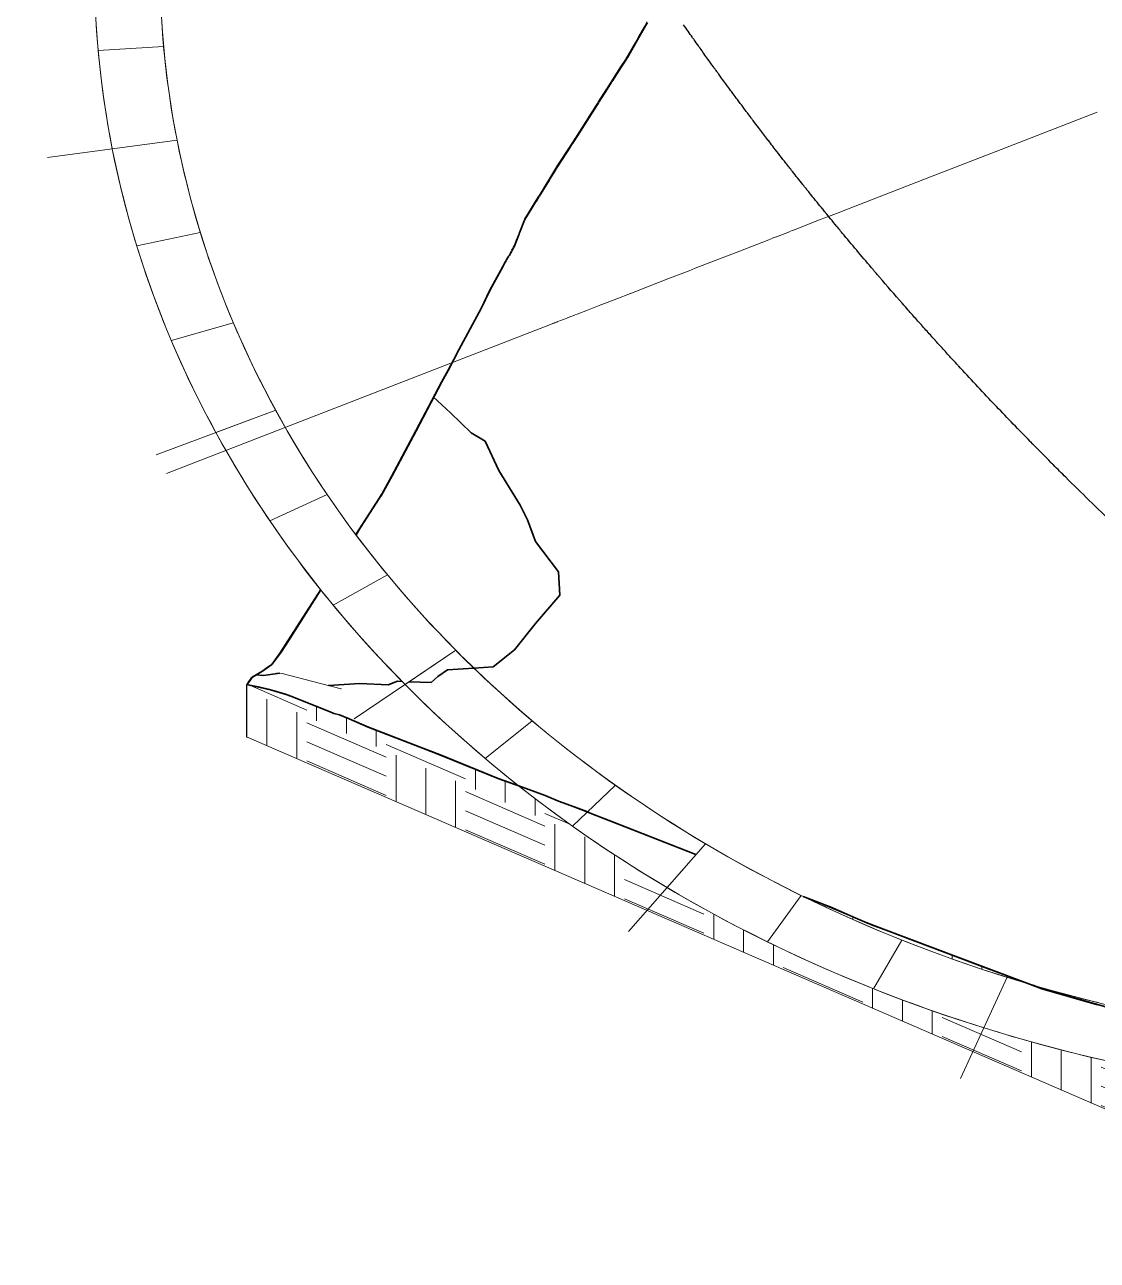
# Model space of a CAD drawing. Header units: millimetres. Extents: x -35445 to 232153, y -57203 to 42724.
# Drawn here: x 130163 to 168099, y -46527 to -2822 of the extents above; entities that cross this region are included whole.
import ezdxf

# ---------------------------------------------------------------- set-up
doc = ezdxf.new("R2010")
doc.units = ezdxf.units.MM
doc.layers.add('C-TOPO', color=7, linetype='Continuous', lineweight=9)
doc.layers.add('C-TOPO-MAJR', color=7, linetype='Continuous', lineweight=50)

msp = doc.modelspace()

# ---------------------------------------------------------------- hatches: boundary and pattern name
at = {"layer": 'C-TOPO'}
h = msp.add_hatch(dxfattribs=at)
h.set_pattern_fill('FP_7', color=256, style=0, pattern_type=2)
h.set_pattern_definition([(336.557, (173848, -11090.4), (2809.575, 581.39), [3062.35, -3062.35]), (336.557, (173848, -10415.5), (2809.575, 581.39), [3062.35, -3062.35]), (336.557, (173848, -9740.6), (2809.575, 581.39), [3062.35, -3062.35]), (90, (174199.1, -9668), (-2809.57, 3018), [1799.7, -1799.7]), (90, (175252.7, -10124.8), (-2809.57, 3018), [1799.7, -1799.7]), (90, (176306.3, -10581.7), (-2809.57, 3018), [1799.7, -1799.7])])
h.paths.add_polyline_path([(180705, -46527), (180705, -41466), (180694, -41483), (180685, -41483), (180685, -46518)], flags=0)
h.paths.add_polyline_path([(180674, -46513), (180674, -41477), (179897, -41247), (177568, -40455), (176476, -40159), (177990, -40815), (176976, -40748), (175960, -40664), (174947, -40562), (173937, -40443), (172853, -40295), (171900, -40147), (170927, -39981), (169903, -39786), (168943, -39586), (167959, -39364), (166981, -39124), (166009, -38867), (165044, -38594), (164074, -38301), (163105, -37988), (162193, -37676), (161259, -37337), (160333, -36982), (159417, -36611), (158474, -36209), (157614, -35823), (156728, -35406), (155838, -34965), (154989, -34526), (154137, -34063), (153296, -33586), (152468, -33095), (151653, -32589), (150850, -32070), (150052, -31530), (149286, -30990), (148524, -30430), (147777, -29857), (147686, -29784), (146831, -29468), (144759, -28632), (143733, -28238), (142272, -27669), (141272, -27235), (141059, -27180), (140310, -26883), (139380, -26518), (138747, -26339), (138398, -26255), (138013, -26172), (138013, -28014), (179894, -46175)], flags=0)
h.paths.add_polyline_path([(165472, -36689), (163105, -35802), (159947, -34607), (158745, -34092), (158466, -33978), (157928, -33769), (158745, -34154), (159599, -34536), (160535, -34934), (161368, -35270), (162216, -35595), (163105, -35918), (164003, -36225), (164908, -36517), (165381, -36662)], flags=0)

# ---------------------------------------------------------------- linework, layer by layer
at = {"color": 252, "lineweight": 9}
for p, q in [((135075, -3592), (132761, -3733)), ((135550, -6904), (130969, -7518)), ((133260, -7211), (135550, -6904)), ((135550, -6904), (133260, -7211)), ((136374, -10170), (134125, -10640)), ((148824, -13400), (135181, -18699)), ((137540, -13364), (135349, -13994)), ((139040, -16462), (134808, -18032)), ((136924, -17247), (139040, -16462)), ((139040, -16462), (136924, -17247)), ((140862, -19441), (138837, -20375)), ((142992, -22278), (141073, -23353)), ((145413, -24951), (141819, -27369)), ((143616, -26160), (145413, -24951)), ((145413, -24951), (143616, -26160)), ((148109, -27440), (146446, -28773)), ((151058, -29726), (149542, -31174)), ((154237, -31791), (151524, -34894)), ((152881, -33342), (154237, -31791)), ((154237, -31791), (152881, -33342)), ((157622, -33620), (156435, -35263)), ((161188, -35200), (160180, -36921)), ((164908, -36517), (163263, -40092)), ((164086, -38305), (164908, -36517)), ((164908, -36517), (164086, -38305))]:
    msp.add_line(p, q, dxfattribs=at)
at = {"color": 254, "lineweight": 9}
for p, q in [((168098, -5915), (164490, -7316)), ((164489, -7316), (162205, -8204)), ((162201, -8205), (158994, -9451)), ((158970, -9460), (158597, -9605)), ((158990, -9452), (158972, -9459)), ((158337, -9706), (157353, -10088)), ((156478, -10428), (155419, -10839)), ((156597, -10382), (156483, -10426)), ((156743, -10325), (156605, -10378)), ((157212, -10143), (156747, -10323)), ((157344, -10091), (157214, -10142)), ((155415, -10841), (154834, -11066)), ((154832, -11067), (153877, -11438)), ((153658, -11523), (152914, -11812)), ((153873, -11439), (153661, -11522)), ((151856, -12223), (151596, -12324)), ((152250, -12070), (151858, -12222)), ((152909, -11814), (152253, -12069)), ((151105, -12515), (150577, -12720)), ((151593, -12325), (151108, -12513)), ((149619, -13091), (149515, -13132)), ((149699, -13061), (149622, -13090)), ((150067, -12917), (149703, -13059)), ((150544, -12732), (150068, -12917)), ((150576, -12720), (150549, -12730)), ((148845, -13392), (148835, -13396)), ((148869, -13383), (148862, -13386)), ((148876, -13380), (148870, -13382)), ((148897, -13372), (148886, -13376)), ((148908, -13368), (148898, -13371)), ((148928, -13360), (148917, -13364)), ((148958, -13348), (148932, -13358)), ((148988, -13337), (148966, -13345)), ((149016, -13326), (148993, -13335)), ((149149, -13274), (149020, -13324)), ((149348, -13197), (149153, -13273)), ((149509, -13134), (149353, -13195))]:
    msp.add_line(p, q, dxfattribs=at)
at = {"color": 9, "lineweight": 9}
msp.add_line((158597, -9605), (158337, -9706), dxfattribs=at)
at = {"color": 252, "lineweight": 9}
for points in [[(132679, -2614, 0), (132705, -3034, 0), (132737, -3453, 0), (132774, -3873, 0), (132816, -4292, 0), (132864, -4710, 0), (132916, -5128, 0), (132974, -5546, 0), (133038, -5963, 0), (133107, -6380, 0), (133181, -6796, 0), (133260, -7211, 0)], [(135550, -6904, 0), (135475, -6509, 0), (135404, -6112, 0), (135339, -5716, 0), (135278, -5318, 0), (135223, -4921, 0), (135173, -4522, 0), (135128, -4124, 0), (135087, -3725, 0), (135052, -3325, 0), (135022, -2926, 0), (134997, -2526, 0)], [(139040, -16462, 0), (138843, -16096, 0), (138650, -15729, 0), (138462, -15360, 0), (138279, -14989, 0), (138101, -14616, 0), (137927, -14242, 0), (137758, -13867, 0), (137594, -13490, 0), (137435, -13112, 0), (137280, -12732, 0), (137130, -12351, 0), (136986, -11969, 0), (136846, -11586, 0), (136710, -11201, 0), (136580, -10815, 0), (136455, -10428, 0), (136335, -10040, 0), (136219, -9652, 0), (136109, -9262, 0), (136003, -8871, 0), (135903, -8479, 0), (135807, -8086, 0), (135716, -7693, 0), (135631, -7299, 0), (135550, -6904, 0)], [(133260, -7211, 0), (133344, -7626, 0), (133434, -8040, 0), (133529, -8453, 0), (133630, -8865, 0), (133735, -9276, 0), (133846, -9686, 0), (133962, -10096, 0), (134083, -10504, 0), (134210, -10912, 0), (134341, -11318, 0), (134478, -11723, 0), (134620, -12127, 0), (134767, -12529, 0), (134919, -12931, 0), (135076, -13330, 0), (135238, -13729, 0), (135406, -14126, 0), (135578, -14522, 0), (135755, -14916, 0), (135938, -15309, 0), (136125, -15700, 0), (136317, -16089, 0), (136515, -16477, 0), (136717, -16863, 0), (136924, -17247, 0)], [(145413, -24951, 0), (145108, -24639, 0), (144807, -24325, 0), (144509, -24009, 0), (144216, -23690, 0), (143926, -23368, 0), (143641, -23044, 0), (143360, -22717, 0), (143083, -22388, 0), (142810, -22057, 0), (142542, -21723, 0), (142277, -21387, 0), (142017, -21049, 0), (141762, -20708, 0), (141510, -20365, 0), (141263, -20021, 0), (141021, -19674, 0), (140783, -19325, 0), (140549, -18974, 0), (140320, -18620, 0), (140095, -18265, 0), (139875, -17909, 0), (139659, -17550, 0), (139448, -17189, 0), (139242, -16827, 0), (139040, -16462, 0)], [(136924, -17247, 0), (137136, -17630, 0), (137353, -18010, 0), (137574, -18389, 0), (137801, -18766, 0), (138032, -19140, 0), (138268, -19513, 0), (138509, -19884, 0), (138754, -20253, 0), (139004, -20619, 0), (139259, -20983, 0), (139518, -21345, 0), (139782, -21705, 0), (140050, -22063, 0), (140323, -22418, 0), (140601, -22771, 0), (140883, -23121, 0), (141169, -23469, 0), (141460, -23815, 0), (141755, -24158, 0), (142055, -24498, 0), (142358, -24836, 0), (142667, -25171, 0), (142979, -25503, 0), (143295, -25833, 0), (143616, -26160, 0)], [(154237, -31791, 0), (153844, -31555, 0), (153454, -31316, 0), (153067, -31074, 0), (152683, -30828, 0), (152303, -30579, 0), (151925, -30327, 0), (151551, -30071, 0), (151180, -29813, 0), (150813, -29551, 0), (150449, -29286, 0), (150088, -29017, 0), (149730, -28746, 0), (149376, -28472, 0), (149026, -28194, 0), (148679, -27914, 0), (148336, -27630, 0), (147996, -27344, 0), (147660, -27055, 0), (147328, -26762, 0), (146999, -26467, 0), (146674, -26170, 0), (146353, -25869, 0), (146036, -25566, 0), (145723, -25260, 0), (145413, -24951, 0)], [(143616, -26160, 0), (143941, -26484, 0), (144270, -26806, 0), (144603, -27124, 0), (144940, -27440, 0), (145281, -27753, 0), (145626, -28062, 0), (145975, -28369, 0), (146328, -28673, 0), (146685, -28974, 0), (147045, -29271, 0), (147409, -29566, 0), (147777, -29857, 0), (148149, -30145, 0), (148524, -30430, 0), (148903, -30712, 0), (149286, -30990, 0), (149671, -31265, 0), (150061, -31537, 0), (150454, -31805, 0), (150850, -32070, 0), (151250, -32331, 0), (151653, -32589, 0), (152059, -32844, 0), (152468, -33095, 0), (152881, -33342, 0)], [(164908, -36517, 0), (164455, -36373, 0), (164003, -36225, 0), (163553, -36074, 0), (163105, -35918, 0), (162659, -35759, 0), (162216, -35595, 0), (161774, -35428, 0), (161334, -35257, 0), (160897, -35083, 0), (160462, -34904, 0), (160029, -34722, 0), (159599, -34536, 0), (159171, -34347, 0), (158745, -34154, 0), (158322, -33957, 0), (157901, -33756, 0), (157483, -33552, 0), (157068, -33344, 0), (156655, -33133, 0), (156245, -32918, 0), (155838, -32700, 0), (155433, -32478, 0), (155031, -32252, 0), (154633, -32023, 0), (154237, -31791, 0)], [(152881, -33342, 0), (153296, -33586, 0), (153715, -33827, 0), (154137, -34063, 0), (154561, -34296, 0), (154989, -34526, 0), (155420, -34751, 0), (155853, -34973, 0), (156289, -35191, 0), (156728, -35406, 0), (157170, -35616, 0), (157614, -35823, 0), (158061, -36026, 0), (158511, -36225, 0), (158963, -36420, 0), (159417, -36611, 0), (159874, -36799, 0), (160333, -36982, 0), (160795, -37162, 0), (161259, -37337, 0), (161724, -37508, 0), (162193, -37676, 0), (162663, -37839, 0), (163135, -37998, 0), (163609, -38153, 0), (164086, -38305, 0)], [(168131, -37413, 0), (167666, -37297, 0), (167202, -37177, 0), (166740, -37053, 0), (166279, -36925, 0), (165821, -36793, 0), (165363, -36657, 0), (164908, -36517, 0)], [(164086, -38305, 0), (164564, -38451, 0), (165044, -38594, 0), (165525, -38733, 0), (166009, -38867, 0), (166494, -38998, 0), (166981, -39124, 0), (167469, -39246, 0), (167959, -39364, 0), (168451, -39477, 0)]]:
    msp.add_polyline3d(points, dxfattribs=at)
msp.add_ellipse((181359, -765), major_axis=(48731, 0), ratio=0.823831, start_param=2.581735, end_param=4.642749, dxfattribs=at)
at = {"color": 27, "lineweight": 9}
msp.add_ellipse((181359, -765), major_axis=(46411, 0), ratio=0.823831, start_param=2.816092, end_param=4.643481, dxfattribs=at)
at = {"color": 41, "lineweight": 25}
for points in [[(153783, -3278), (153677, -3126), (153570, -2974), (153465, -2822)], [(153783, -3278), (153677, -3126), (153570, -2974), (153465, -2822)], [(153810, -3315), (153802, -3304), (153794, -3292), (153786, -3281)], [(153810, -3315), (153802, -3304), (153794, -3292), (153786, -3281)], [(153838, -3355), (153828, -3342), (153819, -3328), (153810, -3315)], [(153838, -3355), (153828, -3342), (153819, -3328), (153810, -3315)], [(154051, -3656), (154031, -3628), (154012, -3601), (153993, -3574)], [(154051, -3656), (154031, -3628), (154012, -3601), (153993, -3574)], [(154322, -4036), (154231, -3909), (154141, -3783), (154052, -3657)], [(154322, -4036), (154231, -3909), (154141, -3783), (154052, -3657)], [(154581, -4395), (154561, -4368), (154541, -4340), (154521, -4313)], [(154581, -4395), (154561, -4368), (154541, -4340), (154521, -4313)], [(154656, -4498), (154631, -4464), (154606, -4430), (154581, -4395)], [(154656, -4498), (154631, -4464), (154606, -4430), (154581, -4395)], [(154732, -4603), (154707, -4568), (154681, -4533), (154656, -4498)], [(154732, -4603), (154707, -4568), (154681, -4533), (154656, -4498)], [(154835, -4745), (154801, -4698), (154767, -4651), (154733, -4605)], [(154835, -4745), (154801, -4698), (154767, -4651), (154733, -4605)], [(155371, -5472), (155264, -5328), (155157, -5184), (155051, -5040)], [(155371, -5472), (155264, -5328), (155157, -5184), (155051, -5040)], [(155682, -5889), (155645, -5839), (155608, -5790), (155571, -5741)], [(155682, -5889), (155645, -5839), (155608, -5790), (155571, -5741)], [(155709, -5925), (155700, -5913), (155691, -5901), (155682, -5889)], [(155709, -5925), (155700, -5913), (155691, -5901), (155682, -5889)], [(155853, -6116), (155806, -6054), (155760, -5992), (155713, -5930)], [(155853, -6116), (155806, -6054), (155760, -5992), (155713, -5930)], [(155927, -6214), (155903, -6183), (155879, -6151), (155856, -6119)], [(155927, -6214), (155903, -6183), (155879, -6151), (155856, -6119)], [(156252, -6642), (156207, -6582), (156162, -6523), (156116, -6463)], [(156252, -6642), (156207, -6582), (156162, -6523), (156116, -6463)], [(156404, -6840), (156353, -6774), (156303, -6708), (156252, -6642)], [(156404, -6840), (156353, -6774), (156303, -6708), (156252, -6642)], [(156500, -6965), (156468, -6923), (156436, -6882), (156404, -6840)], [(156500, -6965), (156468, -6923), (156436, -6882), (156404, -6840)], [(157314, -8009), (157276, -7961), (157238, -7913), (157201, -7865)], [(157314, -8009), (157276, -7961), (157238, -7913), (157201, -7865)], [(157685, -8477), (157561, -8321), (157438, -8166), (157316, -8011)], [(157685, -8477), (157561, -8321), (157438, -8166), (157316, -8011)], [(157830, -8658), (157803, -8624), (157776, -8590), (157748, -8556)], [(157830, -8658), (157803, -8624), (157776, -8590), (157748, -8556)], [(157915, -8764), (157887, -8729), (157859, -8694), (157830, -8658)], [(157915, -8764), (157887, -8729), (157859, -8694), (157830, -8658)], [(158082, -8971), (158027, -8904), (157973, -8837), (157919, -8769)], [(158082, -8971), (158027, -8904), (157973, -8837), (157919, -8769)], [(158290, -9229), (158220, -9143), (158151, -9057), (158082, -8971)], [(158290, -9229), (158220, -9143), (158151, -9057), (158082, -8971)], [(158371, -9328), (158352, -9305), (158333, -9282), (158314, -9258)], [(158371, -9328), (158352, -9305), (158333, -9282), (158314, -9258)], [(158483, -9465), (158446, -9420), (158409, -9374), (158372, -9329)], [(158483, -9465), (158446, -9420), (158409, -9374), (158372, -9329)], [(158886, -9957), (158811, -9866), (158736, -9775), (158661, -9684)], [(158886, -9957), (158811, -9866), (158736, -9775), (158661, -9684)], [(159141, -10265), (159061, -10168), (158980, -10071), (158900, -9974)], [(159141, -10265), (159061, -10168), (158980, -10071), (158900, -9974)], [(160166, -11482), (159822, -11079), (159481, -10674), (159144, -10269)], [(160166, -11482), (159822, -11079), (159481, -10674), (159144, -10269)], [(160243, -11572), (160217, -11542), (160192, -11512), (160166, -11482)], [(160243, -11572), (160217, -11542), (160192, -11512), (160166, -11482)], [(160334, -11678), (160304, -11644), (160275, -11609), (160246, -11575)], [(160334, -11678), (160304, -11644), (160275, -11609), (160246, -11575)], [(161410, -12916), (161343, -12840), (161276, -12764), (161210, -12688)], [(161410, -12916), (161343, -12840), (161276, -12764), (161210, -12688)], [(161714, -13259), (161612, -13145), (161511, -13030), (161410, -12916)], [(161714, -13259), (161612, -13145), (161511, -13030), (161410, -12916)], [(162039, -13623), (161930, -13502), (161822, -13380), (161714, -13259)], [(162039, -13623), (161930, -13502), (161822, -13380), (161714, -13259)], [(162350, -13969), (162246, -13854), (162142, -13739), (162039, -13623)], [(162350, -13969), (162246, -13854), (162142, -13739), (162039, -13623)], [(162683, -14338), (162584, -14229), (162485, -14120), (162387, -14010)], [(162683, -14338), (162584, -14229), (162485, -14120), (162387, -14010)], [(162847, -14517), (162793, -14458), (162738, -14398), (162684, -14338)], [(162847, -14517), (162793, -14458), (162738, -14398), (162684, -14338)], [(162977, -14659), (162934, -14612), (162891, -14566), (162849, -14519)], [(162977, -14659), (162934, -14612), (162891, -14566), (162849, -14519)], [(163182, -14882), (163113, -14808), (163045, -14733), (162977, -14659)], [(163182, -14882), (163113, -14808), (163045, -14733), (162977, -14659)], [(165728, -17564), (165327, -17154), (164929, -16742), (164533, -16326)], [(165728, -17564), (165327, -17154), (164929, -16742), (164533, -16326)], [(166472, -18319), (166224, -18069), (165977, -17819), (165731, -17567)], [(166472, -18319), (166224, -18069), (165977, -17819), (165731, -17567)], [(166767, -18614), (166694, -18541), (166621, -18468), (166548, -18394)], [(166767, -18614), (166694, -18541), (166621, -18468), (166548, -18394)], [(166981, -18827), (166910, -18756), (166839, -18686), (166768, -18615)], [(166981, -18827), (166910, -18756), (166839, -18686), (166768, -18615)]]:
    msp.add_open_spline(points, degree=3, dxfattribs=at)
at = {"color": 40, "lineweight": 25}
for points in [[(153991, -3572), (153940, -3499), (153889, -3427), (153838, -3355)], [(153991, -3572), (153940, -3499), (153889, -3427), (153838, -3355)], [(154521, -4313), (154455, -4220), (154388, -4128), (154322, -4036)], [(154521, -4313), (154455, -4220), (154388, -4128), (154322, -4036)], [(155571, -5741), (155504, -5651), (155437, -5562), (155371, -5472)], [(155571, -5741), (155504, -5651), (155437, -5562), (155371, -5472)], [(156116, -6463), (156053, -6380), (155990, -6297), (155927, -6214)], [(156116, -6463), (156053, -6380), (155990, -6297), (155927, -6214)], [(156660, -7172), (156607, -7103), (156553, -7034), (156500, -6965)], [(156660, -7172), (156607, -7103), (156553, -7034), (156500, -6965)], [(157197, -7861), (157161, -7814), (157124, -7767), (157087, -7721)], [(157197, -7861), (157161, -7814), (157124, -7767), (157087, -7721)], [(157748, -8556), (157727, -8529), (157706, -8503), (157685, -8477)], [(157748, -8556), (157727, -8529), (157706, -8503), (157685, -8477)], [(158313, -9257), (158306, -9248), (158299, -9240), (158292, -9231)], [(158313, -9257), (158306, -9248), (158299, -9240), (158292, -9231)], [(158900, -9974), (158895, -9968), (158891, -9963), (158886, -9957)], [(158900, -9974), (158895, -9968), (158891, -9963), (158886, -9957)]]:
    msp.add_open_spline(points, degree=3, dxfattribs=at)
for points, knots in [([(155051, -5040), (155009, -4983), (154937, -4884), (154865, -4786), (154835, -4745)], [0.414058008, 0.414058008, 0.414058008, 0.414058008, 0.415720612, 0.416915605, 0.416915605, 0.416915605, 0.416915605]), ([(155051, -5040), (155009, -4983), (154937, -4884), (154865, -4786), (154835, -4745)], [0.414058008, 0.414058008, 0.414058008, 0.414058008, 0.415720612, 0.416915605, 0.416915605, 0.416915605, 0.416915605]), ([(166548, -18394), (166536, -18383), (166511, -18357), (166486, -18332), (166472, -18319)], [0.2812080611, 0.2812080611, 0.2812080611, 0.2812080611, 0.2815767229, 0.2820045581, 0.2820045581, 0.2820045581, 0.2820045581]), ([(166548, -18394), (166536, -18383), (166511, -18357), (166486, -18332), (166472, -18319)], [0.2812080611, 0.2812080611, 0.2812080611, 0.2812080611, 0.2815767229, 0.2820045581, 0.2820045581, 0.2820045581, 0.2820045581]), ([(171484, -23073), (171268, -22879), (170318, -22023), (168810, -20618), (167535, -19377), (166981, -18827)], [0.23026462, 0.23026462, 0.23026462, 0.23026462, 0.23686208, 0.25921941, 0.27665487, 0.27665487, 0.27665487, 0.27665487]), ([(171484, -23073), (171268, -22879), (170318, -22023), (168810, -20618), (167535, -19377), (166981, -18827)], [0.23026462, 0.23026462, 0.23026462, 0.23026462, 0.23686208, 0.25921941, 0.27665487, 0.27665487, 0.27665487, 0.27665487])]:
    msp.add_open_spline(points, degree=3, knots=knots, dxfattribs=at)
at = {"color": 41, "lineweight": 25}
for points, knots in [([(157087, -7721), (156945, -7539), (156803, -7356), (156661, -7173), (156660, -7172)], [0.388074626, 0.388074626, 0.388074626, 0.388074626, 0.393363297, 0.393401574, 0.393401574, 0.393401574, 0.393401574]), ([(157087, -7721), (156945, -7539), (156803, -7356), (156661, -7173), (156660, -7172)], [0.388074626, 0.388074626, 0.388074626, 0.388074626, 0.393363297, 0.393401574, 0.393401574, 0.393401574, 0.393401574]), ([(158661, -9684), (158604, -9613), (158544, -9541), (158485, -9468), (158483, -9465)], [0.368950071, 0.368950071, 0.368950071, 0.368950071, 0.371005982, 0.371083897, 0.371083897, 0.371083897, 0.371083897]), ([(158661, -9684), (158604, -9613), (158544, -9541), (158485, -9468), (158483, -9465)], [0.368950071, 0.368950071, 0.368950071, 0.368950071, 0.371005982, 0.371083897, 0.371083897, 0.371083897, 0.371083897]), ([(161207, -12684), (160934, -12374), (160643, -12038), (160354, -11702), (160334, -11678)], [0.339387911, 0.339387911, 0.339387911, 0.339387911, 0.348648667, 0.34936117, 0.34936117, 0.34936117, 0.34936117]), ([(161207, -12684), (160934, -12374), (160643, -12038), (160354, -11702), (160334, -11678)], [0.339387911, 0.339387911, 0.339387911, 0.339387911, 0.348648667, 0.34936117, 0.34936117, 0.34936117, 0.34936117]), ([(162387, -14010), (162382, -14006), (162371, -13993), (162360, -13981), (162354, -13974)], [0.326149182, 0.326149182, 0.326149182, 0.326149182, 0.3262913525, 0.3265167672, 0.3265167672, 0.3265167672, 0.3265167672]), ([(162387, -14010), (162382, -14006), (162371, -13993), (162360, -13981), (162354, -13974)], [0.326149182, 0.326149182, 0.326149182, 0.326149182, 0.3262913525, 0.3265167672, 0.3265167672, 0.3265167672, 0.3265167672]), ([(164530, -16323), (164492, -16283), (164040, -15807), (163592, -15328), (163185, -14886)], [0.30270323, 0.30270323, 0.30270323, 0.30270323, 0.30393404, 0.3173271, 0.3173271, 0.3173271, 0.3173271]), ([(164530, -16323), (164492, -16283), (164040, -15807), (163592, -15328), (163185, -14886)], [0.30270323, 0.30270323, 0.30270323, 0.30270323, 0.30393404, 0.3173271, 0.3173271, 0.3173271, 0.3173271])]:
    msp.add_open_spline(points, degree=3, knots=knots, dxfattribs=at)
at = {"layer": 'C-TOPO'}
for p, q in [((151873, -3251), (152079, -2889)), ((152079, -2889), (152171, -2725)), ((151754, -3459), (151414, -4049)), ((151755, -3458), (151764, -3441)), ((151765, -3439), (151872, -3252)), ((151239, -4314), (150748, -5083)), ((151239, -4314), (151411, -4054)), ((150745, -5088), (150450, -5552)), ((149639, -6826), (150377, -5668)), ((150419, -5600), (150377, -5668)), ((150449, -5553), (150419, -5600)), ((149535, -6990), (149637, -6830)), ((149467, -7094), (148988, -7829)), ((149531, -6996), (149468, -7092)), ((148341, -8884), (148974, -7851)), ((148977, -7846), (148985, -7834)), ((148042, -9371), (148338, -8888)), ((147844, -9694), (147993, -9451)), ((147996, -9446), (148040, -9374)), ((147732, -9977), (147664, -10147)), ((147809, -9783), (147733, -9972)), ((147842, -9699), (147812, -9774)), ((147523, -10505), (147626, -10243)), ((147627, -10241), (147636, -10218)), ((147637, -10216), (147662, -10151)), ((147318, -10916), (147281, -10983)), ((147364, -10832), (147321, -10911)), ((147379, -10805), (147366, -10830)), ((147401, -10764), (147381, -10801)), ((147441, -10692), (147403, -10761)), ((147472, -10637), (147443, -10689)), ((147472, -10637), (147523, -10506)), ((146989, -11490), (147128, -11230)), ((147128, -11230), (147188, -11135)), ((147200, -11116), (147205, -11108)), ((147211, -11098), (147216, -11090)), ((147217, -11089), (147221, -11083)), ((147223, -11079), (147228, -11071)), ((147232, -11065), (147240, -11052)), ((147244, -11046), (147253, -11032)), ((147259, -11023), (147262, -11017)), ((147278, -10988), (147267, -11009)), ((146592, -12225), (146989, -11490)), ((146306, -12821), (146592, -12225)), ((146306, -12821), (145524, -14271)), ((145524, -14271), (145123, -15033)), ((145123, -15033), (144893, -15454)), ((144893, -15454), (143988, -17170)), ((143988, -17170), (143128, -18793)), ((142767, -19440), (143128, -18793)), ((142071, -20529), (142696, -19552)), ((142696, -19552), (142767, -19440)), ((142071, -20529), (141867, -20849)), ((140622, -22797), (139457, -24621)), ((139190, -25039), (139457, -24621)), ((138890, -25448), (139190, -25039)), ((138206, -25889), (138544, -25690)), ((138544, -25690), (138804, -25499)), ((138890, -25448), (138804, -25499)), ((139270, -25771), (139083, -25753)), ((139270, -25771), (140310, -26040)), ((138002, -26170), (138068, -26076)), ((138050, -26180), (138002, -26170)), ((138013, -28014), (138013, -26172)), ((138022, -26174), (138022, -28039)), ((138050, -26180), (138492, -26276)), ((138068, -26076), (138167, -25920)), ((138206, -25889), (138167, -25920)), ((141351, -26309), (140310, -26040)), ((138848, -26365), (138492, -26276)), ((139394, -26522), (138848, -26365)), ((139394, -26522), (139655, -26623)), ((140982, -27150), (139655, -26623)), ((141351, -26309), (141340, -26306)), ((141095, -27195), (140982, -27150)), ((141095, -27195), (141272, -27235)), ((141626, -27389), (141272, -27235)), ((142302, -27682), (141626, -27389)), ((142302, -27682), (144257, -28441)), ((180674, -46513), (138013, -28014)), ((138022, -28039), (138033, -28023)), ((144257, -28441), (144855, -28668)), ((146920, -29505), (144855, -28668)), ((146920, -29505), (147686, -29784)), ((147686, -29784), (148590, -30115)), ((149051, -30303), (148590, -30115)), ((149953, -30640), (149051, -30303)), ((149953, -30640), (150145, -30723)), ((150847, -30998), (150145, -30723)), ((153890, -32187), (150847, -30998)), ((157894, -33753), (158474, -33981)), ((158487, -33986), (158474, -33981)), ((158609, -34033), (158487, -33986)), ((159105, -34249), (158609, -34033)), ((159334, -34348), (159105, -34249)), ((159334, -34348), (159947, -34607)), ((159954, -34610), (159947, -34607)), ((160025, -34638), (159954, -34610)), ((160102, -34668), (160025, -34638)), ((160102, -34668), (160673, -34882)), ((164115, -36184), (160673, -34882)), ((165472, -36689), (164115, -36184)), ((166120, -36931), (165472, -36689)), ((168098, -37500), (166120, -36931))]:
    msp.add_line(p, q, dxfattribs=at)
at = {"layer": 'C-TOPO', "lineweight": 35}
for p, q in [((151886, -3270), (152121, -2857)), ((152122, -2857), (152185, -2743)), ((151477, -3981), (151776, -3462)), ((151777, -3460), (151786, -3444)), ((151786, -3444), (151885, -3272)), ((150924, -4845), (151254, -4328)), ((151254, -4328), (151424, -4071)), ((151427, -4067), (151432, -4060)), ((151432, -4060), (151475, -3984)), ((150465, -5565), (150760, -5103)), ((150763, -5098), (150921, -4850)), ((150043, -6230), (150397, -5675)), ((150397, -5675), (150440, -5605)), ((150440, -5605), (150462, -5570)), ((149818, -6584), (150040, -6235)), ((149480, -7111), (149560, -6988)), ((149563, -6983), (149817, -6586)), ((149014, -7826), (149478, -7115)), ((148947, -7936), (149014, -7826)), ((148722, -8303), (148945, -7938)), ((148353, -8903), (148720, -8306)), ((148066, -9372), (148245, -9080)), ((148247, -9077), (148352, -8905)), ((147856, -9714), (148006, -9470)), ((148007, -9468), (148065, -9374)), ((147666, -10179), (147818, -9798)), ((147820, -9793), (147843, -9736)), ((147843, -9736), (147856, -9715)), ((147532, -10521), (147635, -10258)), ((147636, -10257), (147647, -10229)), ((147647, -10229), (147666, -10179)), ((147333, -10929), (147375, -10851)), ((147378, -10846), (147392, -10820)), ((147393, -10819), (147414, -10782)), ((147414, -10781), (147454, -10709)), ((147457, -10703), (147471, -10678)), ((147471, -10678), (147532, -10522)), ((147027, -11464), (147154, -11224)), ((147154, -11224), (147200, -11153)), ((147212, -11133), (147217, -11126)), ((147217, -11124), (147221, -11118)), ((147223, -11116), (147228, -11108)), ((147229, -11106), (147233, -11100)), ((147235, -11096), (147240, -11088)), ((147244, -11082), (147253, -11068)), ((147256, -11064), (147265, -11049)), ((147271, -11039), (147276, -11031)), ((147279, -11026), (147290, -11007)), ((147294, -11000), (147330, -10933)), ((146617, -12220), (147027, -11464)), ((146323, -12835), (146617, -12220)), ((145517, -14328), (146323, -12835)), ((145137, -15052), (145517, -14328)), ((144919, -15451), (145137, -15052)), ((144004, -17185), (144919, -15451)), ((143158, -18782), (144004, -17185)), ((142778, -19464), (143158, -18782)), ((142044, -20612), (142702, -19581)), ((142702, -19581), (142778, -19464)), ((141881, -20867), (142044, -20612)), ((139489, -24611), (140636, -22815)), ((139228, -25020), (139489, -24611)), ((138908, -25456), (139228, -25020)), ((138221, -25898), (138568, -25693)), ((138568, -25693), (138816, -25510)), ((138816, -25510), (138908, -25456)), ((138479, -26255), (138013, -26155)), ((138022, -26174), (138123, -26028)), ((138123, -26028), (138193, -25919)), ((138193, -25919), (138221, -25898)), ((138815, -26339), (138479, -26255)), ((139391, -26505), (138815, -26339)), ((139667, -26612), (139391, -26505)), ((140970, -27130), (139667, -26612)), ((141100, -27180), (140970, -27130)), ((141301, -27227), (141100, -27180)), ((141641, -27375), (141301, -27227)), ((142320, -27669), (141641, -27375)), ((144242, -28415), (142320, -27669)), ((144830, -28638), (144242, -28415)), ((146913, -29482), (144830, -28638)), ((147639, -29747), (146913, -29482)), ((148568, -30087), (147639, -29747)), ((149047, -30283), (148568, -30087)), ((149984, -30632), (149047, -30283)), ((150165, -30711), (149984, -30632)), ((150831, -30972), (150165, -30711)), ((153903, -32172), (150831, -30972)), ((158466, -33958), (157692, -33654)), ((158483, -33965), (158466, -33958)), ((158650, -34030), (158483, -33965)), ((159139, -34242), (158650, -34030)), ((159453, -34378), (159139, -34242)), ((159948, -34588), (159453, -34378)), ((159954, -34590), (159948, -34588)), ((160011, -34613), (159954, -34590)), ((160073, -34637), (160011, -34613)), ((160535, -34810), (160073, -34637)), ((164074, -36149), (160535, -34810)), ((165739, -36769), (164074, -36149)), ((165818, -36798), (165739, -36769)), ((166137, -36917), (165820, -36799)), ((170023, -38035), (166137, -36917))]:
    msp.add_line(p, q, dxfattribs=at)
at = {"layer": 'C-TOPO-MAJR', "lineweight": 35}
for p, q in [((144776, -25873), (145121, -25640)), ((145121, -25640), (146050, -25579)), ((140902, -26193), (142011, -26126)), ((143343, -26044), (143509, -26051))]:
    msp.add_line(p, q, dxfattribs=at)
for points in [[(145948, -17259, 0), (145226, -16545, 0), (144615, -15980, 0)], [(146937, -18586, 0), (146452, -17557, 0), (145948, -17259, 0)], [(148229, -21101, 0), (147943, -20336, 0), (147691, -19814, 0), (146937, -18586, 0)], [(148231, -23999, 0), (149093, -22999, 0), (149038, -22178, 0), (148229, -21101, 0)], [(146050, -25579, 0), (146735, -25534, 0), (147484, -24929, 0), (148231, -23999, 0)], [(138332, -25815, 0), (138607, -25847, 0), (139190, -25764, 0)], [(142011, -26126, 0), (143013, -26171, 0), (143343, -26044, 0)], [(143763, -26062, 0), (144537, -26095, 0), (144776, -25873, 0)]]:
    msp.add_polyline3d(points, dxfattribs=at)

doc.saveas('drawing.dxf')
